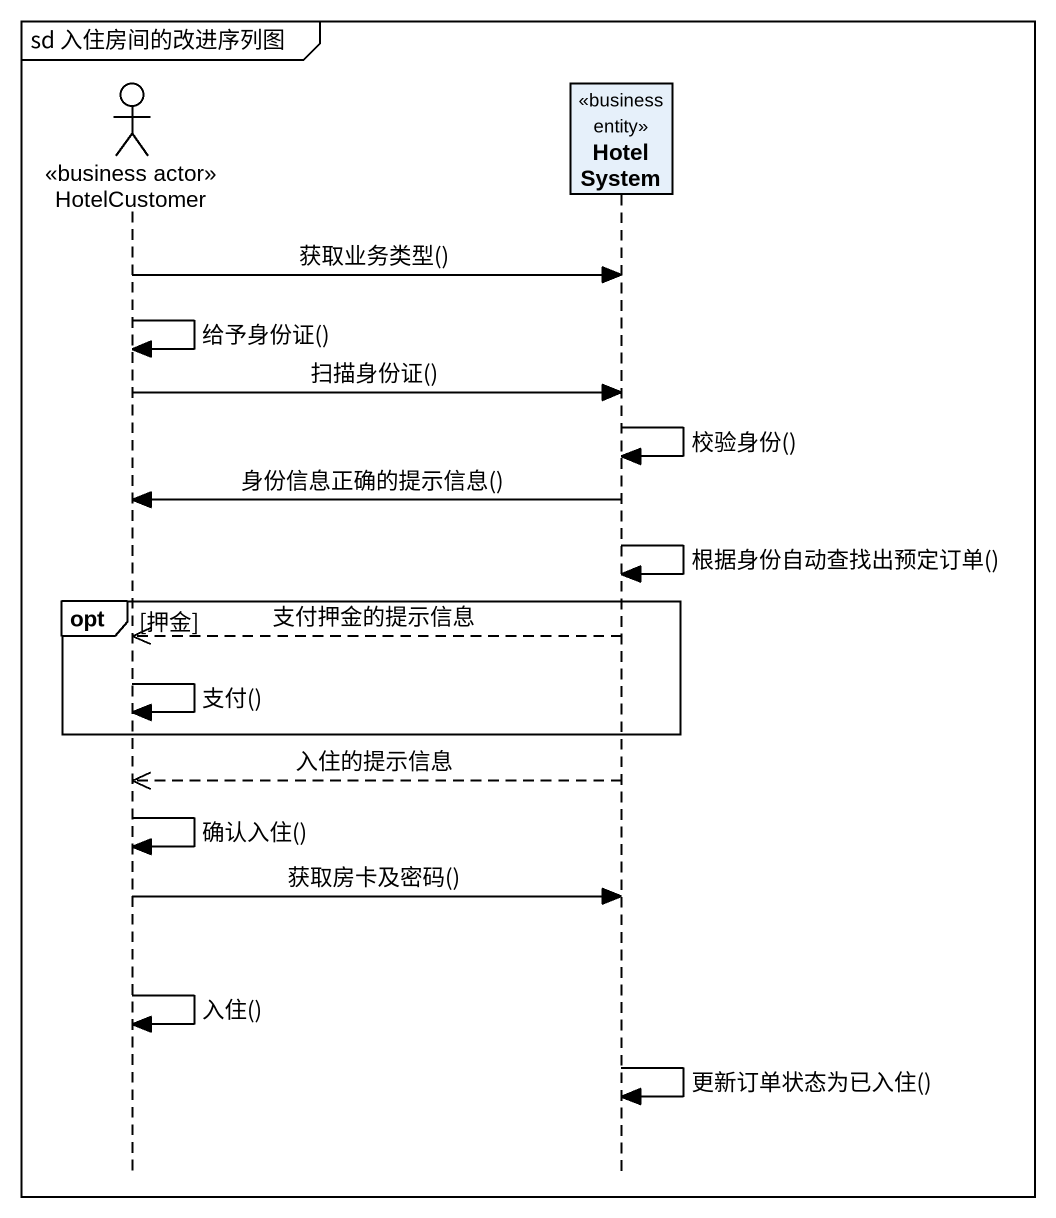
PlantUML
@startuml
mainframe sd 入住房间的改进序列图
hide footbox
actor HotelCustomer <<business actor>>
participant HotelSystem <<business entity>>

HotelCustomer -> HotelSystem : 获取业务类型()
HotelCustomer -> HotelCustomer : 给予身份证()
HotelCustomer -> HotelSystem : 扫描身份证()
HotelSystem -> HotelSystem : 校验身份()
HotelSystem -> HotelCustomer : 身份信息正确的提示信息()
HotelSystem -> HotelSystem : 根据身份自动查找出预定订单()
opt 押金
  HotelSystem -->> HotelCustomer : 支付押金的提示信息
  HotelCustomer -> HotelCustomer : 支付()
end
HotelSystem -->> HotelCustomer : 入住的提示信息
HotelCustomer -> HotelCustomer : 确认入住()
HotelCustomer -> HotelSystem : 获取房卡及密码()
HotelCustomer -> HotelCustomer : 入住()
HotelSystem -> HotelSystem : 更新订单状态为已入住()
@enduml
